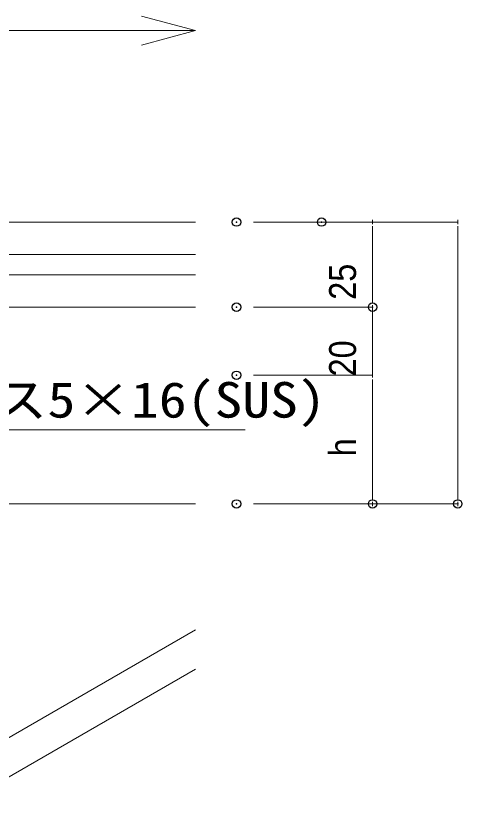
# Model space of a CAD drawing. Units: millimetres, scale not verified. Extents: x -4750 to 4750, y -3000 to 3000.
# Drawn here: x 1662 to 1793.1, y 486.9 to 722.6 of the extents above; entities that cross this region are included whole.
import ezdxf
from ezdxf.enums import TextEntityAlignment as Align

# ---------------------------------------------------------------- set-up
doc = ezdxf.new("R2010")
doc.units = ezdxf.units.MM
doc.header["$LTSCALE"] = 5
doc.header["$PDMODE"] = 32
doc.header["$PDSIZE"] = 2.5
for name, color, linetype, lineweight in [('0-0_デッキ', 7, 'Continuous', 9), ('0-3_一般', 7, 'Continuous', 9), ('0-4_0', 7, 'Continuous', 9), ('0-6_文字', 7, 'Continuous', 9), ('0-7_寸法', 7, 'Continuous', 9)]:
    doc.layers.add(name, color=color, linetype=linetype, lineweight=lineweight)
doc.layers.add('0-9_Defpoints', color=7, linetype='Continuous')
doc.styles.add('Osaka', font='')
doc.styles.add('ＭＳ ゴシック', font='')
doc.styles.get('Osaka').set_extended_font_data('Osaka')
doc.styles.get('ＭＳ ゴシック').set_extended_font_data('MS Gothic')

# ---------------------------------------------------------------- blocks, each defined once
blk = doc.blocks.new('_DOT')
at = {"layer": '0-4_0'}
for p, q in [((-10, 0), (-20, 0)), ((-5, 0), (5, 0))]:
    blk.add_line(p, q, dxfattribs=at)

msp = doc.modelspace()

# ---------------------------------------------------------------- linework, layer by layer
at = {"layer": '0-0_デッキ'}
for p, q in [((1518.265, 662.151), (1714.765, 662.151)), ((1518.265, 652.651), (1714.765, 652.651)), ((1518.265, 646.651), (1714.765, 646.651)), ((1518.265, 637.151), (1714.765, 637.151))]:
    msp.add_line(p, q, dxfattribs=at)
at = {"layer": '0-3_一般'}
msp.add_line((1000.765, 579.351), (1714.765, 579.351), dxfattribs=at)
at = {"layer": '0-3_一般', "color": 134}
for p, q in [((1714.765, 542.401), (1618.55, 486.851)), ((1714.765, 530.854), (1638.55, 486.851))]:
    msp.add_line(p, q, dxfattribs=at)
at = {"layer": '0-6_文字'}
msp.add_line((1587.108, 601.173), (1729.334, 601.173), dxfattribs=at)
at = {"layer": '0-7_寸法'}
for p, q in [((1515.765, 718.394), (1714.765, 718.394)), ((1731.827, 662.151), (1766.827, 662.151)), ((1756.827, 662.151), (1791.827, 662.151)), ((1766.827, 659.647), (1766.827, 639.655)), ((1791.827, 659.647), (1791.827, 581.855)), ((1766.827, 639.655), (1766.827, 642.159)), ((1731.827, 637.151), (1766.827, 637.151)), ((1731.827, 637.151), (1766.827, 637.151)), ((1766.827, 617.151), (1766.827, 637.151)), ((1731.827, 617.151), (1766.827, 617.151)), ((1731.827, 617.151), (1766.827, 617.151)), ((1766.827, 614.647), (1766.827, 612.144)), ((1766.827, 614.647), (1766.827, 581.855)), ((1731.827, 579.351), (1791.827, 579.351)), ((1731.827, 579.351), (1766.827, 579.351))]:
    msp.add_line(p, q, dxfattribs=at)
msp.add_lwpolyline([(1698.89, 722.647), (1714.765, 718.394), (1698.89, 714.14)], dxfattribs=at)
at = {"layer": '0-9_Defpoints'}
for p in [(1726.827, 662.151), (1751.827, 662.151), (1726.827, 637.151), (1766.827, 637.151), (1726.827, 617.151), (1726.827, 579.351), (1766.827, 579.351), (1791.827, 579.351)]:
    msp.add_point(p, dxfattribs=at)

# ---------------------------------------------------------------- block references
at = {"layer": '0-7_寸法', "xscale": 0.1251862, "yscale": 0.1251862}
for p, rotation in [((1766.827, 662.151), 90), ((1791.827, 662.151), 90), ((1766.827, 637.151), 270), ((1766.827, 637.151), 270), ((1766.827, 617.151), 90), ((1766.827, 617.151), 90), ((1766.827, 579.351), 270), ((1791.827, 579.351), 270)]:
    msp.add_blockref('_DOT', p, dxfattribs=dict(at, rotation=rotation))

# ---------------------------------------------------------------- texts
at = {"layer": '0-6_文字', "style": 'ＭＳ ゴシック', "width": 1.15}
msp.add_text('ナベテクス5×16(SUS)', height=10.45, dxfattribs=at).set_placement((1589.331, 601.577), align=Align.BOTTOM_LEFT)
at = {"layer": '0-7_寸法', "style": 'Osaka', "width": 0.9}
for s, p in [('25', (1764.327, 639.309)), ('20', (1764.327, 616.809)), ('h', (1764.327, 593.339))]:
    msp.add_text(s, height=7.918, rotation=90, dxfattribs=at).set_placement(p, align=Align.BOTTOM_LEFT)

doc.saveas('drawing.dxf')
